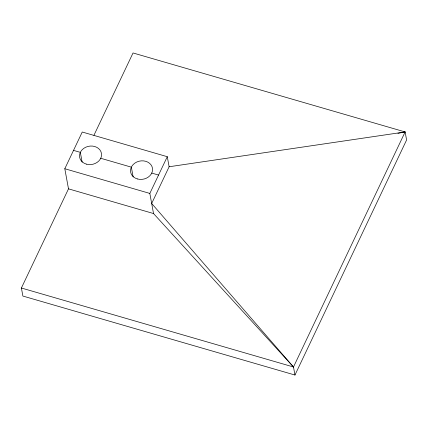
<?xml version="1.0" encoding="UTF-8"?>
<svg xmlns="http://www.w3.org/2000/svg" width="428" height="428" viewBox="0 0 428 428"><rect width="100%" height="100%" fill="white"/><g stroke="black" fill="none" stroke-linecap="round" stroke-linejoin="round"><path stroke-width="0.64" d="M64.805 168.739L82.251 132.017L167.278 156.696L169.124 166.754L151.678 203.477L293.485 366.989L294.962 375.035L22.877 296.053L21.4 288.012L68.496 188.85L64.805 168.739L149.832 193.424L153.524 213.535L293.485 366.989L405.123 131.947L133.038 52.965L93.935 135.302M149.832 193.424L167.278 156.696M294.962 375.035L406.6 139.988L405.123 131.947L169.124 166.754M397.906 133.327L405.123 131.947M73.53 150.378L80.33 152.352L82.117 162.084M100.735 158.274L131.348 167.161L133.135 176.892M151.753 173.083L158.553 175.057M68.496 188.85L153.524 213.535M21.4 288.012L293.485 366.989M86.349 164.127A11.085 9.234 -10.4 0 0 101.463 153.47A11.085 9.234 -10.4 0 0 83.792 148.345A11.085 9.234 -10.4 0 0 86.349 164.127M137.361 178.936A11.085 9.234 -10.4 0 0 152.48 168.279A11.085 9.234 -10.4 0 0 134.804 163.148A11.085 9.234 -10.4 0 0 137.361 178.936"/></g></svg>
